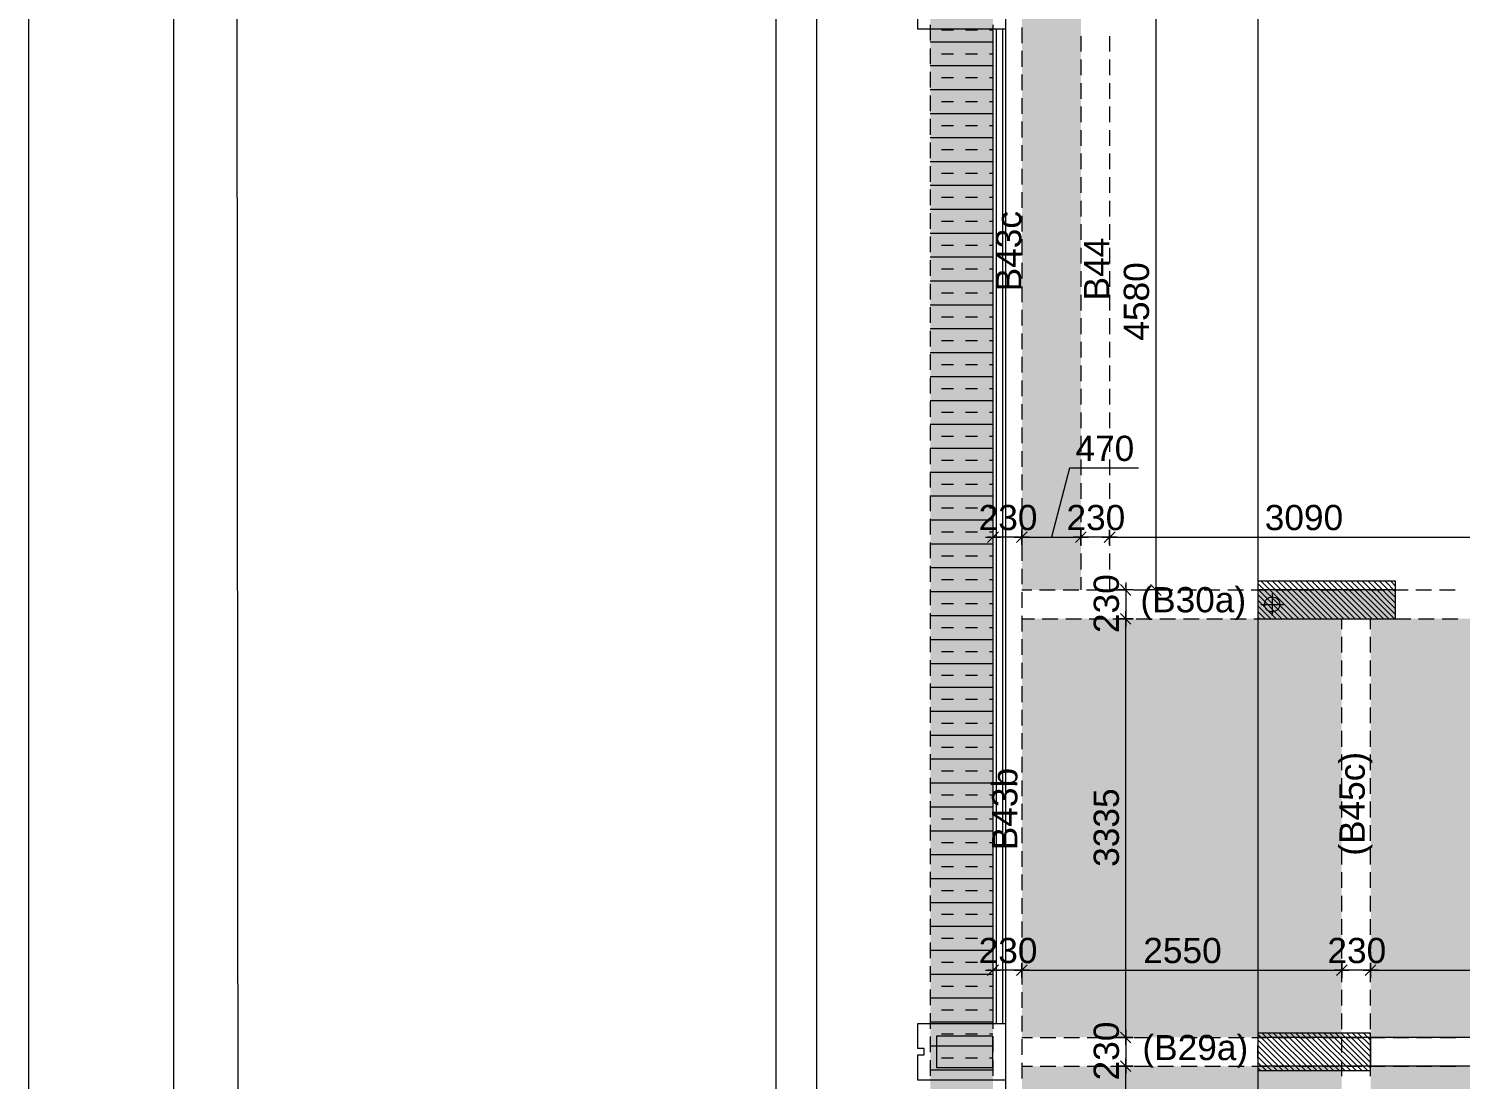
# Model space of a CAD drawing. Header units: millimetres. Extents: x -1303 to 98744, y -1303 to 90097.
# Drawn here: x 7 to 11419, y 43623 to 51996 of the extents above; entities that cross this region are included whole.
import ezdxf

# ---------------------------------------------------------------- set-up
doc = ezdxf.new("R2010")
doc.units = ezdxf.units.MM
doc.layers.add('PDF_Geometry', color=7, linetype='Continuous')
doc.layers.add('PDF_Text', color=7, linetype='Continuous')
doc.layers.add('PDF_Solid Fills', color=192, linetype='Continuous', true_color=0xc2c0c0c0)
doc.styles.add('PDF ArialMT', font='arial.ttf')

msp = doc.modelspace()

# ---------------------------------------------------------------- hatches: boundary and pattern name
at = {"layer": 'PDF_Solid Fills', "true_color": 0x00007f}
h = msp.add_hatch(color=254, dxfattribs=at)
h.paths.add_polyline_path([(74624.31541, 16167.67383), (74624.31541, 15567.81796), (9799.46285, 14130.21454), (9804.28731, 14730.15409)], flags=0)
h.paths.add_polyline_path([(7404.275, 37242.73593), (8004.29925, 37242.73593), (8004.29925, 16872.72168), (7404.275, 16872.72168)], flags=0)
h.paths.add_polyline_path([(8004.29925, 16872.72168), (7983.4807, 16679.51365), (7983.31127, 16481.90264), (8004.55339, 16283.02302), (8047.46016, 16086.42856), (8111.52536, 15895.75776), (8195.3089, 15714.14292), (8297.03284, 15544.62953), (8413.99157, 15389.5038), (8546.60657, 15247.57974), (8696.06174, 15118.18072), (8860.41285, 15004.26957), (9037.28897, 14908.29987), (9223.47415, 14832.13321), (9415.6677, 14776.86981), (9610.40055, 14743.01796), (9804.28731, 14730.15409), (9799.46285, 14130.21454), (9584.16557, 14140.28601), (9363.53556, 14170.83718), (9140.28256, 14223.64598), (8917.70726, 14299.55851), (8699.36241, 14399.25246), (8488.88858, 14522.21955), (8289.92424, 14667.61267), (8106.02423, 14833.65595), (7940.23508, 15017.64068), (7795.09507, 15216.68973), (7672.21268, 15427.33299), (7572.77287, 15645.76255), (7497.02977, 15868.42256), (7444.47407, 16091.67659), (7414.09232, 16312.38925), (7404.275, 16527.68859), (7404.275, 16872.72168), (8004.29925, 16872.72168)], flags=0)
h.paths.add_polyline_path([(7194.30944, 37692.71099), (7194.30944, 80672.7138), (7694.3009, 80672.7138), (7694.3009, 37692.71099)], flags=0)

# ---------------------------------------------------------------- linework, layer by layer
at = {"layer": 'PDF_Geometry', "lineweight": 0}
for points in [[(6.54583, 6.54583), (97433.8658, 6.54583), (97433.8658, 88787.25523), (6.54583, 88787.25523)], [(1161.74035, 13281.54944), (80883.69126, 13281.54944), (80883.69126, 87632.06458), (1161.74035, 87632.06458)], [(1161.74035, 1094.88274), (96279.51452, 1094.88274), (96279.51452, 87632.06407), (1161.74035, 87632.06407)]]:
    msp.add_lwpolyline(points, close=True, dxfattribs=at)
at = {"layer": 'PDF_Geometry', "color": 1, "lineweight": 0}
msp.add_lwpolyline([(80623.8782, 13152.0657), (80623.8782, 86672.35925), (1637.3587, 86672.35925), (1694.907, 17759.30172), (1711.83292, 17182.97521), (1760.07166, 16609.18593), (1839.62346, 16037.93595), (1950.48832, 15472.60963), (2091.81989, 14914.0541), (2264.46428, 14363.96153), (2466.72904, 13824.87122), (2697.76807, 13296.78215), (2771.39569, 13152.0657)], dxfattribs=at)
at = {"layer": 'PDF_Geometry', "color": 222, "lineweight": 0, "true_color": 0xb8008a}
msp.add_lwpolyline([(6286.06422, 80652.65558), (6286.06422, 37712.43036), (6286.06422, 37731.89351)], dxfattribs=at)
at = {"layer": 'PDF_Geometry', "color": 9, "lineweight": 0, "true_color": 0xc0c0c0}
for points in [[(7094.27715, 80572.25744), (5963.62504, 80572.25744), (5963.62504, 19067.67657)], [(16609.18593, 75662.04487), (16609.18593, 80572.25744), (7794.16426, 80572.25744), (7794.16426, 37392.52789), (7794.16426, 36622.39829), (8004.04512, 36622.39829), (7981.19553, 36706.18492)], [(9804.11789, 52332.19829), (9804.11789, 37692.12007), (7794.16426, 37692.12007)], [(7693.4548, 51991.98553), (7693.4548, 44067.26816)], [(7718.84369, 51991.98553), (7718.84369, 44067.26816)], [(7768.77537, 51991.98553), (7768.77537, 44067.26816)], [(11814.07151, 44292.3838), (11814.07151, 43727.05541), (9804.11789, 43727.05541)], [(11814.07151, 43957.24965), (9804.11789, 43957.24965)], [(10703.73019, 43957.24965), (10703.73019, 43727.05541)], [(9804.11789, 43792.22188), (9804.11789, 43892.08318)]]:
    msp.add_lwpolyline(points, dxfattribs=at)
for points in [[(7094.27715, 52442.2168), (7794.16426, 52442.2168), (7794.16426, 51991.98553), (7094.27715, 51991.98553), (7094.27715, 52192.55941), (7144.20833, 52192.55941), (7144.20833, 52242.49006), (7094.27715, 52242.49006)], [(7094.27715, 44067.26816), (7794.16426, 44067.26816), (7794.16426, 43617.0369), (7094.27715, 43617.0369), (7094.27715, 43817.61076), (7144.20833, 43817.61076), (7144.20833, 43867.54141), (7094.27715, 43867.54141)], [(7244.07169, 43716.90234), (7693.45499, 43716.90234), (7693.45499, 43967.40603), (7244.07169, 43967.40603)]]:
    msp.add_lwpolyline(points, close=True, dxfattribs=at)
at = {"layer": 'PDF_Geometry', "color": 122, "lineweight": 0, "true_color": 0x00b88a}
for points in [[(8990.82739, 52082.54089), (8990.82739, 47542.16144)], [(8852.88068, 48493.39761), (8303.63421, 48493.39761), (8158.91775, 47942.45792)], [(7634.21407, 47942.45792), (7753.54164, 47942.45792)], [(7651.13999, 47900.1431), (7736.61571, 47984.77273)], [(7673.98957, 47942.45792), (7653.67929, 47942.45792)], [(7693.4548, 48002.54578), (7693.4548, 47882.37006)], [(7923.64697, 47942.45792), (7693.4548, 47942.45792)], [(7964.26961, 47942.45792), (7943.95829, 47942.45792), (8373.8772, 47942.45792), (8353.56589, 47942.45792)], [(8623.5346, 47942.45792), (8394.18852, 47942.45792)], [(8664.1562, 47942.45792), (8643.84592, 47942.45792), (11693.89682, 47942.45792), (11673.58654, 47942.45792)], [(8811.41196, 47522.69415), (8691.2383, 47522.69415)], [(8709.01032, 47565.00896), (8793.63994, 47479.53634)], [(8751.32513, 47581.93489), (8751.32513, 47462.61042)], [(8751.32513, 47542.16144), (8751.32513, 47562.47172)], [(8751.32513, 47522.69415), (8751.32513, 47292.50405)], [(9050.91421, 47522.69415), (8930.73952, 47522.69415)], [(8948.51258, 47565.00896), (9033.1422, 47479.53634)], [(8990.82739, 47581.93489), (8990.82739, 47462.61042)], [(8751.32513, 43997.02722), (8751.32513, 43977.55993), (8751.32513, 47272.19376), (8751.32513, 47251.87935)], [(7651.13999, 44449.79572), (7736.61571, 44534.42535)], [(7693.4548, 44552.19427), (7693.4548, 44432.02268)], [(7634.21407, 44492.11054), (7753.54164, 44492.11054)], [(7673.98957, 44492.11054), (7653.67929, 44492.11054)], [(7923.64697, 44492.11054), (7693.4548, 44492.11054)], [(7964.26961, 44492.11054), (7943.95829, 44492.11054), (10454.0728, 44492.11054), (10433.76252, 44492.11054)], [(10703.73019, 44492.11054), (10473.53803, 44492.11054)], [(10743.50674, 44492.11054), (10724.04152, 44492.11054), (12794.08196, 44492.11054), (12773.77168, 44492.11054)], [(8751.32513, 43957.24965), (8751.32513, 43727.05541)], [(8751.32513, 40497.59218), (8751.32513, 40477.27777), (8751.32513, 43707.59225), (8751.32513, 43687.28197)]]:
    msp.add_lwpolyline(points, dxfattribs=at)
at = {"layer": 'PDF_Geometry', "lineweight": 0}
for points in [[(7194.14001, 52025.83738), (7194.14001, 51901.43431)], [(7283.84721, 51986.06394), (7378.63301, 51986.06394)], [(7474.26387, 51986.06394), (7569.04967, 51986.06394)], [(7664.68053, 51986.06394), (7693.4548, 51986.06394)], [(7194.14001, 51891.27711), (7693.4548, 51891.27711)], [(7194.14001, 51838.80509), (7194.14001, 51713.55489)], [(7194.14001, 51700.86045), (7693.4548, 51700.86045)], [(7283.84721, 51795.64728), (7378.63301, 51795.64728)], [(7474.26387, 51795.64728), (7569.04967, 51795.64728)], [(7664.68053, 51795.64728), (7693.4548, 51795.64728)], [(7194.14001, 51650.9298), (7194.14001, 51525.67547)], [(7283.84721, 51605.23062), (7378.63301, 51605.23062)], [(7474.26387, 51605.23062), (7569.04967, 51605.23062)], [(7664.68053, 51605.23062), (7693.4548, 51605.23062)], [(7194.14001, 51510.44379), (7693.4548, 51510.44379)], [(7194.14001, 51463.89749), (7194.14001, 51338.6473)], [(7283.84721, 51414.81396), (7378.63301, 51414.81396)], [(7474.26387, 51414.81396), (7569.04967, 51414.81396)], [(7664.68053, 51414.81396), (7693.4548, 51414.81396)], [(7194.14001, 51319.18), (7693.4548, 51319.18)], [(7194.14001, 51276.01807), (7194.14001, 51150.76788)], [(7283.84721, 51224.3973), (7378.63301, 51224.3973)], [(7474.26387, 51224.3973), (7569.04967, 51224.3973)], [(7664.68053, 51224.3973), (7693.4548, 51224.3973)], [(7194.14001, 51128.76335), (7693.4548, 51128.76335)], [(7194.14001, 51088.14278), (7194.14001, 50963.73557)], [(7283.84721, 51033.98064), (7378.63301, 51033.98064)], [(7474.26387, 51033.98064), (7569.04967, 51033.98064)], [(7664.68053, 51033.98064), (7693.4548, 51033.98064)], [(7194.14001, 50938.34669), (7693.4548, 50938.34669)], [(7194.14001, 50901.11048), (7194.14001, 50775.86028)], [(7283.84721, 50843.56398), (7378.63301, 50843.56398)], [(7474.26387, 50843.56398), (7569.04967, 50843.56398)], [(7664.68053, 50843.56398), (7693.4548, 50843.56398)], [(7194.14001, 50747.93003), (7693.4548, 50747.93003)], [(7194.14001, 50713.23106), (7194.14001, 50588.82799)], [(7283.84721, 50653.14733), (7378.63301, 50653.14733)], [(7474.26387, 50653.14733), (7569.04967, 50653.14733)], [(7664.68053, 50653.14733), (7693.4548, 50653.14733)], [(7194.14001, 50557.51337), (7693.4548, 50557.51337)], [(7194.14001, 50526.20289), (7194.14001, 50400.94856)], [(7283.84721, 50461.88355), (7378.63301, 50461.88355)], [(7474.26387, 50461.88355), (7569.04967, 50461.88355)], [(7664.68053, 50461.88355), (7693.4548, 50461.88355)], [(7194.14001, 50367.09671), (7693.4548, 50367.09671)], [(7194.14001, 50338.32347), (7194.14001, 50213.91626)], [(7283.84721, 50271.46689), (7378.63301, 50271.46689)], [(7474.26387, 50271.46689), (7569.04967, 50271.46689)], [(7664.68053, 50271.46689), (7693.4548, 50271.46689)], [(7194.14001, 50176.68005), (7693.4548, 50176.68005)], [(7194.14001, 50151.29116), (7194.14001, 50026.04097)], [(7283.84721, 50081.05023), (7378.63301, 50081.05023)], [(7474.26387, 50081.05023), (7569.04967, 50081.05023)], [(7664.68053, 50081.05023), (7693.4548, 50081.05023)], [(7194.14001, 49986.26339), (7693.4548, 49986.26339)], [(7194.14001, 49963.41587), (7194.14001, 49838.16155)], [(7283.84721, 49890.63357), (7378.63301, 49890.63357)], [(7474.26387, 49890.63357), (7569.04967, 49890.63357)], [(7664.68053, 49890.63357), (7693.4548, 49890.63357)], [(7194.14001, 49795.84673), (7693.4548, 49795.84673)], [(7194.14001, 49776.38358), (7194.14001, 49651.12925)], [(7283.84721, 49700.21691), (7378.63301, 49700.21691)], [(7474.26387, 49700.21691), (7569.04967, 49700.21691)], [(7664.68053, 49700.21691), (7693.4548, 49700.21691)], [(7194.14001, 49605.43007), (7693.4548, 49605.43007)], [(7194.14001, 49588.50415), (7194.14001, 49463.25396)], [(7283.84721, 49509.80025), (7378.63301, 49509.80025)], [(7474.26387, 49509.80025), (7569.04967, 49509.80025)], [(7664.68053, 49509.80025), (7693.4548, 49509.80025)], [(7194.14001, 49414.1663), (7693.4548, 49414.1663)], [(7194.14001, 49400.62886), (7194.14001, 49276.22166)], [(7283.84721, 49319.3836), (7378.63301, 49319.3836)], [(7474.26387, 49319.3836), (7569.04967, 49319.3836)], [(7664.68053, 49319.3836), (7693.4548, 49319.3836)], [(7194.14001, 49223.74964), (7693.4548, 49223.74964)], [(7194.14001, 49213.59656), (7194.14001, 49088.34224)], [(7283.84721, 49128.96694), (7378.63301, 49128.96694)], [(7474.26387, 49128.96694), (7569.04967, 49128.96694)], [(7664.68053, 49128.96694), (7693.4548, 49128.96694)], [(7194.14001, 49033.33298), (7693.4548, 49033.33298)], [(7194.14001, 49025.71713), (7194.14001, 48901.31406)], [(7283.84721, 48938.55028), (7378.63301, 48938.55028)], [(7474.26387, 48938.55028), (7569.04967, 48938.55028)], [(7664.68053, 48938.55028), (7693.4548, 48938.55028)], [(7194.14001, 48842.91632), (7693.4548, 48842.91632)], [(7194.14001, 48838.68484), (7194.14001, 48713.43464)], [(7283.84721, 48748.13362), (7378.63301, 48748.13362)], [(7474.26387, 48748.13362), (7569.04967, 48748.13362)], [(7664.68053, 48748.13362), (7693.4548, 48748.13362)], [(7194.14001, 48652.49966), (7693.4548, 48652.49966)], [(7194.14001, 48650.80955), (7194.14001, 48526.40234)], [(7283.84721, 48556.86983), (7378.63301, 48556.86983)], [(7474.26387, 48556.86983), (7569.04967, 48556.86983)], [(7664.68053, 48556.86983), (7693.4548, 48556.86983)], [(7194.14001, 48463.77724), (7194.14001, 48338.52705)], [(7194.14001, 48462.083), (7693.4548, 48462.083)], [(7194.14001, 48275.89782), (7194.14001, 48150.64763)], [(7283.84721, 48366.45317), (7378.63301, 48366.45317)], [(7474.26387, 48366.45317), (7569.04967, 48366.45317)], [(7664.68053, 48366.45317), (7693.4548, 48366.45317)], [(7194.14001, 48271.66634), (7693.4548, 48271.66634)], [(7283.84721, 48176.03652), (7378.63301, 48176.03652)], [(7474.26387, 48176.03652), (7569.04967, 48176.03652)], [(7664.68053, 48176.03652), (7693.4548, 48176.03652)], [(7194.14001, 48088.86965), (7194.14001, 47963.61532)], [(7194.14001, 48081.24968), (7693.4548, 48081.24968)], [(7283.84721, 47985.61986), (7378.63301, 47985.61986)], [(7474.26387, 47985.61986), (7569.04967, 47985.61986)], [(7664.68053, 47985.61986), (7693.4548, 47985.61986)], [(7693.4548, 47942.45792), (7693.4548, 47942.45792)], [(7923.64697, 47942.45792), (7923.64697, 47942.45792)], [(7923.64697, 47942.45792), (7923.64697, 47942.45792)], [(8394.18852, 47942.45792), (8394.18852, 47942.45792)], [(8394.18852, 47942.45792), (8394.18852, 47942.45792)], [(8623.5346, 47942.45792), (8623.5346, 47942.45792)], [(8623.5346, 47942.45792), (8623.5346, 47942.45792)], [(7194.14001, 47900.99023), (7194.14001, 47775.74003)], [(7194.14001, 47890.83302), (7693.4548, 47890.83302)], [(7693.4548, 47856.98117), (7693.4548, 47856.98117)], [(7923.64697, 47856.98117), (7923.64697, 47856.98117)], [(7923.64697, 47856.98117), (7923.64697, 47856.98117)], [(8394.18852, 47861.21266), (8394.18852, 47861.21266)], [(8394.18852, 47861.21266), (8394.18852, 47861.21266)], [(8623.5346, 47861.21266), (8623.5346, 47861.21266)], [(8623.5346, 47861.21266), (8623.5346, 47861.21266)], [(7194.14001, 47713.95793), (7194.14001, 47588.70774)], [(7283.84721, 47795.2032), (7378.63301, 47795.2032)], [(7474.26387, 47795.2032), (7569.04967, 47795.2032)], [(7664.68053, 47795.2032), (7693.4548, 47795.2032)], [(7693.4548, 47795.2032), (7693.4548, 47795.2032)], [(7693.4548, 47732.5781), (7693.4548, 47732.5781)], [(7923.64697, 47795.2032), (7923.64697, 47795.2032)], [(7923.64697, 47795.2032), (7923.64697, 47795.2032)], [(7923.64697, 47732.5781), (7923.64697, 47732.5781)], [(7923.64697, 47732.5781), (7923.64697, 47732.5781)], [(8394.18852, 47798.58755), (8394.18852, 47798.58755)], [(8394.18852, 47798.58755), (8394.18852, 47798.58755)], [(8394.18852, 47735.96246), (8394.18852, 47735.96246)], [(8394.18852, 47735.96246), (8394.18852, 47735.96246)], [(8623.5346, 47798.58755), (8623.5346, 47798.58755)], [(8623.5346, 47798.58755), (8623.5346, 47798.58755)], [(8623.5346, 47735.96246), (8623.5346, 47735.96246)], [(8623.5346, 47735.96246), (8623.5346, 47735.96246)], [(7194.14001, 47700.41637), (7693.4548, 47700.41637)], [(7283.84721, 47604.78654), (7378.63301, 47604.78654)], [(7474.26387, 47604.78654), (7569.04967, 47604.78654)], [(7664.68053, 47604.78654), (7693.4548, 47604.78654)], [(7693.4548, 47669.953), (7693.4548, 47669.953)], [(7693.4548, 47607.32378), (7693.4548, 47607.32378)], [(7923.64697, 47669.953), (7923.64697, 47669.953)], [(7923.64697, 47669.953), (7923.64697, 47669.953)], [(7923.64697, 47607.32378), (7923.64697, 47607.32378)], [(7923.64697, 47607.32378), (7923.64697, 47607.32378)], [(8394.18852, 47673.33736), (8394.18852, 47673.33736)], [(8394.18852, 47673.33736), (8394.18852, 47673.33736)], [(8394.18852, 47592.09209), (8394.18852, 47592.09209)], [(8394.18852, 47592.09209), (8394.18852, 47592.09209)], [(8623.5346, 47673.33736), (8623.5346, 47673.33736)], [(8623.5346, 47673.33736), (8623.5346, 47673.33736)], [(8623.5346, 47592.09209), (8623.5346, 47592.09209)], [(8623.5346, 47592.09209), (8623.5346, 47592.09209)], [(9831.19896, 47592.09209), (10131.63413, 47292.50405)], [(9876.89916, 47592.09209), (10176.48824, 47292.50405)], [(9921.75328, 47592.09209), (10221.34132, 47292.50405)], [(9966.60636, 47592.09209), (10266.19544, 47292.50405)], [(10011.46047, 47592.09209), (10311.04956, 47292.50405)], [(10056.31355, 47592.09209), (10355.90264, 47292.50405)], [(10101.16767, 47592.09209), (10400.75675, 47292.50405)], [(10146.02179, 47592.09209), (10445.60983, 47292.50405)], [(10190.87487, 47592.09209), (10490.46395, 47292.50405)], [(10235.72898, 47592.09209), (10535.31807, 47292.50405)], [(10280.58206, 47592.09209), (10580.17115, 47292.50405)], [(10325.43618, 47592.09209), (10625.87135, 47292.50405)], [(10370.2903, 47592.09209), (10670.72547, 47292.50405)], [(10415.14338, 47592.09209), (10715.57855, 47292.50405)], [(10459.99749, 47592.09209), (10760.43266, 47292.50405)], [(10504.85057, 47592.09209), (10805.28575, 47292.50405)], [(10549.70469, 47592.09209), (10850.13986, 47292.50405)], [(10594.55881, 47592.09209), (10894.99398, 47292.50405)], [(10639.41189, 47592.09209), (10903.45694, 47328.04601)], [(10685.11209, 47592.09209), (10903.45694, 47372.90219)], [(10729.96621, 47592.09209), (10903.45694, 47417.75423)], [(10774.81929, 47592.09209), (10903.45694, 47462.61042)], [(10819.6734, 47592.09209), (10903.45694, 47507.46247)], [(10864.52648, 47592.09209), (10903.45694, 47552.31452)], [(7194.14001, 47526.08264), (7194.14001, 47400.82831)], [(7194.14001, 47509.15671), (7693.4548, 47509.15671)], [(7693.4548, 47522.69415), (7693.4548, 47522.69415)], [(7923.64697, 47522.69415), (7923.64697, 47522.69415)], [(7923.64697, 47522.69415), (7923.64697, 47522.69415)], [(8623.5346, 47522.69415), (8623.5346, 47522.69415)], [(8623.5346, 47522.69415), (8623.5346, 47522.69415)], [(8687.85291, 47522.69415), (8687.85291, 47522.69415)], [(8713.2418, 47522.69415), (8713.2418, 47522.69415)], [(8751.32513, 47522.69415), (8751.32513, 47522.69415)], [(8775.86793, 47522.69415), (8775.86793, 47522.69415)], [(8838.49406, 47522.69415), (8838.49406, 47522.69415)], [(8901.11916, 47522.69415), (8901.11916, 47522.69415)], [(8990.82739, 47522.69415), (8990.82739, 47522.69415)], [(9804.11789, 47575.16617), (10086.78105, 47292.50405)], [(9804.11789, 47530.31412), (10041.92693, 47292.50405)], [(9804.11789, 47485.45794), (9997.07282, 47292.50405)], [(7283.84721, 47414.36988), (7378.63301, 47414.36988)], [(7474.26387, 47414.36988), (7569.04967, 47414.36988)], [(7664.68053, 47414.36988), (7693.4548, 47414.36988)], [(9804.11789, 47440.60589), (9952.21973, 47292.50405)], [(9804.11789, 47395.74971), (9907.36562, 47292.50405)], [(7194.14001, 47338.20322), (7194.14001, 47213.79601)], [(7194.14001, 47318.74005), (7693.4548, 47318.74005)], [(8623.5346, 47292.50405), (8623.5346, 47292.50405)], [(8687.85291, 47292.50405), (8687.85291, 47292.50405)], [(8751.32513, 47292.50405), (8751.32513, 47292.50405)], [(8751.32513, 47292.50405), (8751.32513, 47292.50405)], [(9804.11789, 47350.89766), (9862.51254, 47292.50405)], [(9804.11789, 47306.04561), (9817.65842, 47292.50405)], [(7194.14001, 47151.17091), (7194.14001, 47025.92072)], [(7283.84721, 47223.95322), (7378.63301, 47223.95322)], [(7474.26387, 47223.95322), (7569.04967, 47223.95322)], [(7664.68053, 47223.95322), (7693.4548, 47223.95322)], [(7194.14001, 47128.32339), (7693.4548, 47128.32339)], [(7283.84721, 47033.53656), (7378.63301, 47033.53656)], [(7474.26387, 47033.53656), (7569.04967, 47033.53656)], [(7664.68053, 47033.53656), (7693.4548, 47033.53656)], [(7194.14001, 46963.29562), (7194.14001, 46838.88842)], [(7194.14001, 46937.90673), (7693.4548, 46937.90673)], [(7283.84721, 46843.1199), (7378.63301, 46843.1199)], [(7474.26387, 46843.1199), (7569.04967, 46843.1199)], [(7664.68053, 46843.1199), (7693.4548, 46843.1199)], [(7194.14001, 46776.26333), (7194.14001, 46651.009)], [(7194.14001, 46747.49007), (7693.4548, 46747.49007)], [(7194.14001, 46588.3839), (7194.14001, 46463.13371)], [(7283.84721, 46651.85612), (7378.63301, 46651.85612)], [(7474.26387, 46651.85612), (7569.04967, 46651.85612)], [(7664.68053, 46651.85612), (7693.4548, 46651.85612)], [(7194.14001, 46557.07342), (7693.4548, 46557.07342)], [(7283.84721, 46461.43946), (7378.63301, 46461.43946)], [(7474.26387, 46461.43946), (7569.04967, 46461.43946)], [(7664.68053, 46461.43946), (7693.4548, 46461.43946)], [(7194.14001, 46401.3516), (7194.14001, 46276.10141)], [(7194.14001, 46366.65676), (7693.4548, 46366.65676)], [(7283.84721, 46271.0228), (7378.63301, 46271.0228)], [(7474.26387, 46271.0228), (7569.04967, 46271.0228)], [(7664.68053, 46271.0228), (7693.4548, 46271.0228)], [(7194.14001, 46213.47631), (7194.14001, 46088.22199)], [(7194.14001, 46176.2401), (7693.4548, 46176.2401)], [(7194.14001, 46026.44401), (7194.14001, 45901.19381)], [(7283.84721, 46080.60614), (7378.63301, 46080.60614)], [(7474.26387, 46080.60614), (7569.04967, 46080.60614)], [(7664.68053, 46080.60614), (7693.4548, 46080.60614)], [(7194.14001, 45985.82344), (7693.4548, 45985.82344)], [(7283.84721, 45890.18948), (7378.63301, 45890.18948)], [(7474.26387, 45890.18948), (7569.04967, 45890.18948)], [(7664.68053, 45890.18948), (7693.4548, 45890.18948)], [(7194.14001, 45838.56459), (7194.14001, 45713.31439)], [(7194.14001, 45795.40678), (7693.4548, 45795.40678)], [(7283.84721, 45699.77282), (7378.63301, 45699.77282)], [(7474.26387, 45699.77282), (7569.04967, 45699.77282)], [(7664.68053, 45699.77282), (7693.4548, 45699.77282)], [(7194.14001, 45650.6893), (7194.14001, 45526.28209)], [(7194.14001, 45604.143), (7693.4548, 45604.143)], [(7194.14001, 45463.65699), (7194.14001, 45338.4068)], [(7283.84721, 45509.35616), (7378.63301, 45509.35616)], [(7474.26387, 45509.35616), (7569.04967, 45509.35616)], [(7664.68053, 45509.35616), (7693.4548, 45509.35616)], [(7194.14001, 45413.72634), (7693.4548, 45413.72634)], [(7283.84721, 45318.9395), (7378.63301, 45318.9395)], [(7474.26387, 45318.9395), (7569.04967, 45318.9395)], [(7664.68053, 45318.9395), (7693.4548, 45318.9395)], [(7194.14001, 45275.77757), (7194.14001, 45151.3745)], [(7194.14001, 45223.30969), (7693.4548, 45223.30969)], [(7194.14001, 45088.7494), (7194.14001, 44963.49507)], [(7283.84721, 45128.52284), (7378.63301, 45128.52284)], [(7474.26387, 45128.52284), (7569.04967, 45128.52284)], [(7664.68053, 45128.52284), (7693.4548, 45128.52284)], [(7194.14001, 45032.89303), (7693.4548, 45032.89303)], [(7194.14001, 44900.86998), (7194.14001, 44775.61978)], [(7283.84721, 44938.10619), (7378.63301, 44938.10619)], [(7474.26387, 44938.10619), (7569.04967, 44938.10619)], [(7664.68053, 44938.10619), (7693.4548, 44938.10619)], [(7194.14001, 44842.47637), (7693.4548, 44842.47637)], [(7283.84721, 44747.68953), (7378.63301, 44747.68953)], [(7474.26387, 44747.68953), (7569.04967, 44747.68953)], [(7664.68053, 44747.68953), (7693.4548, 44747.68953)], [(7194.14001, 44713.83768), (7194.14001, 44588.58749)], [(7194.14001, 44652.05971), (7693.4548, 44652.05971)], [(7194.14001, 44525.96239), (7194.14001, 44400.70806)], [(7283.84721, 44556.42575), (7378.63301, 44556.42575)], [(7474.26387, 44556.42575), (7569.04967, 44556.42575)], [(7664.68053, 44556.42575), (7693.4548, 44556.42575)], [(7194.14001, 44461.64305), (7693.4548, 44461.64305)], [(7693.4548, 44492.11054), (7693.4548, 44492.11054)], [(7693.4548, 44412.55539), (7693.4548, 44412.55539)], [(7923.64697, 44492.11054), (7923.64697, 44492.11054)], [(7923.64697, 44492.11054), (7923.64697, 44492.11054)], [(7923.64697, 44412.55539), (7923.64697, 44412.55539)], [(7923.64697, 44412.55539), (7923.64697, 44412.55539)], [(10473.53803, 44492.11054), (10473.53803, 44492.11054)], [(10473.53803, 44492.11054), (10473.53803, 44492.11054)], [(10473.53803, 44398.17083), (10473.53803, 44398.17083)], [(10473.53803, 44398.17083), (10473.53803, 44398.17083)], [(10703.73019, 44492.11054), (10703.73019, 44492.11054)], [(10703.73019, 44492.11054), (10703.73019, 44492.11054)], [(10703.73019, 44398.17083), (10703.73019, 44398.17083)], [(10703.73019, 44398.17083), (10703.73019, 44398.17083)], [(7194.14001, 44338.93009), (7194.14001, 44213.67576)], [(7283.84721, 44366.00909), (7378.63301, 44366.00909)], [(7474.26387, 44366.00909), (7569.04967, 44366.00909)], [(7664.68053, 44366.00909), (7693.4548, 44366.00909)], [(7693.4548, 44349.93028), (7693.4548, 44349.93028)], [(7693.4548, 44287.30519), (7693.4548, 44287.30519)], [(7923.64697, 44349.93028), (7923.64697, 44349.93028)], [(7923.64697, 44349.93028), (7923.64697, 44349.93028)], [(7923.64697, 44287.30519), (7923.64697, 44287.30519)], [(7923.64697, 44287.30519), (7923.64697, 44287.30519)], [(10473.53803, 44336.38872), (10473.53803, 44336.38872)], [(10473.53803, 44336.38872), (10473.53803, 44336.38872)], [(10703.73019, 44336.38872), (10703.73019, 44336.38872)], [(10703.73019, 44336.38872), (10703.73019, 44336.38872)], [(7194.14001, 44271.22639), (7693.4548, 44271.22639)], [(7283.84721, 44175.59243), (7378.63301, 44175.59243)], [(7474.26387, 44175.59243), (7569.04967, 44175.59243)], [(7664.68053, 44175.59243), (7693.4548, 44175.59243)], [(7693.4548, 44224.6801), (7693.4548, 44224.6801)], [(7923.64697, 44224.6801), (7923.64697, 44224.6801)], [(7923.64697, 44224.6801), (7923.64697, 44224.6801)], [(10473.53803, 44273.76362), (10473.53803, 44273.76362)], [(10473.53803, 44273.76362), (10473.53803, 44273.76362)], [(10473.53803, 44211.13853), (10473.53803, 44211.13853)], [(10473.53803, 44211.13853), (10473.53803, 44211.13853)], [(10703.73019, 44273.76362), (10703.73019, 44273.76362)], [(10703.73019, 44273.76362), (10703.73019, 44273.76362)], [(10703.73019, 44211.13853), (10703.73019, 44211.13853)], [(10703.73019, 44211.13853), (10703.73019, 44211.13853)], [(7194.14001, 44151.05066), (7194.14001, 44025.80047)], [(7194.14001, 44080.80973), (7693.4548, 44080.80973)], [(7693.4548, 44162.05499), (7693.4548, 44162.05499)], [(7693.4548, 44099.42577), (7693.4548, 44099.42577)], [(7923.64697, 44162.05499), (7923.64697, 44162.05499)], [(7923.64697, 44162.05499), (7923.64697, 44162.05499)], [(7923.64697, 44099.42577), (7923.64697, 44099.42577)], [(7923.64697, 44099.42577), (7923.64697, 44099.42577)], [(10473.53803, 44148.51343), (10473.53803, 44148.51343)], [(10473.53803, 44148.51343), (10473.53803, 44148.51343)], [(10473.53803, 44085.88833), (10473.53803, 44085.88833)], [(10473.53803, 44085.88833), (10473.53803, 44085.88833)], [(10703.73019, 44148.51343), (10703.73019, 44148.51343)], [(10703.73019, 44148.51343), (10703.73019, 44148.51343)], [(10703.73019, 44085.88833), (10703.73019, 44085.88833)], [(10703.73019, 44085.88833), (10703.73019, 44085.88833)], [(7194.14001, 43963.17537), (7194.14001, 43838.76817)], [(7283.84721, 43985.17577), (7378.63301, 43985.17577)], [(7474.26387, 43985.17577), (7569.04967, 43985.17577)], [(7664.68053, 43985.17577), (7693.4548, 43985.17577)], [(7693.4548, 44037.64779), (7693.4548, 44037.64779)], [(7693.4548, 43957.24965), (7693.4548, 43957.24965)], [(7923.64697, 44037.64779), (7923.64697, 44037.64779)], [(7923.64697, 44037.64779), (7923.64697, 44037.64779)], [(7923.64697, 43957.24965), (7923.64697, 43957.24965)], [(7923.64697, 43957.24965), (7923.64697, 43957.24965)], [(8751.32513, 43957.24965), (8751.32513, 43957.24965)], [(8751.32513, 43957.24965), (8751.32513, 43957.24965)], [(9804.11789, 43982.63853), (10094.39689, 43692.36057)], [(9839.66192, 43991.94862), (10139.251, 43692.36057)], [(9884.51603, 43991.94862), (10184.10512, 43692.36057)], [(9929.36911, 43991.94862), (10228.9582, 43692.36057)], [(9974.22323, 43991.94862), (10273.81231, 43692.36057)], [(10019.07735, 43991.94862), (10318.66539, 43692.36057)], [(10063.93043, 43991.94862), (10364.3656, 43692.36057)], [(10108.78454, 43991.94862), (10409.21971, 43692.36057)], [(10153.63762, 43991.94862), (10454.0728, 43692.36057)], [(10198.49174, 43991.94862), (10498.92691, 43692.36057)], [(10243.34586, 43991.94862), (10543.78103, 43692.36057)], [(10288.19894, 43991.94862), (10588.63411, 43692.36057)], [(10333.05305, 43991.94862), (10633.48822, 43692.36057)], [(10377.90613, 43991.94862), (10678.34131, 43692.36057)], [(10423.60634, 43991.94862), (10703.73019, 43711.82373)], [(10468.46045, 43991.94862), (10703.73019, 43756.67578)], [(10473.53803, 43991.94862), (10473.53803, 43991.94862)], [(10473.53803, 43991.94862), (10473.53803, 43991.94862)], [(10513.31354, 43991.94862), (10703.73019, 43801.53196)], [(10558.16765, 43991.94862), (10703.73019, 43846.38401)], [(10603.02177, 43991.94862), (10703.73019, 43891.24019)], [(10647.87485, 43991.94862), (10703.73019, 43936.09224)], [(10692.72896, 43991.94862), (10703.73019, 43980.94429)], [(10703.73019, 43991.94862), (10703.73019, 43991.94862)], [(10703.73019, 43991.94862), (10703.73019, 43991.94862)], [(7194.14001, 43890.39307), (7693.4548, 43890.39307)], [(9804.11789, 43937.78648), (10049.5438, 43692.36057)], [(9804.11789, 43892.9303), (10004.68969, 43692.36057)], [(9804.11789, 43848.07826), (9959.83661, 43692.36057)], [(7194.14001, 43776.14308), (7194.14001, 43650.88875)], [(7283.84721, 43794.75911), (7378.63301, 43794.75911)], [(7474.26387, 43794.75911), (7569.04967, 43794.75911)], [(7664.68053, 43794.75911), (7693.4548, 43794.75911)], [(8751.32513, 43727.05541), (8751.32513, 43727.05541)], [(8751.32513, 43727.05541), (8751.32513, 43727.05541)], [(8840.18624, 43727.05541), (8840.18624, 43727.05541)], [(8840.18624, 43727.05541), (8840.18624, 43727.05541)], [(8902.81237, 43727.05541), (8902.81237, 43727.05541)], [(8902.81237, 43727.05541), (8902.81237, 43727.05541)], [(8964.59138, 43727.05541), (8964.59138, 43727.05541)], [(8964.59138, 43727.05541), (8964.59138, 43727.05541)], [(9027.21751, 43727.05541), (9027.21751, 43727.05541)], [(9027.21751, 43727.05541), (9027.21751, 43727.05541)], [(9089.84364, 43727.05541), (9089.84364, 43727.05541)], [(9089.84364, 43727.05541), (9089.84364, 43727.05541)], [(9152.46976, 43727.05541), (9152.46976, 43727.05541)], [(9152.46976, 43727.05541), (9152.46976, 43727.05541)], [(9215.0959, 43727.05541), (9215.0959, 43727.05541)], [(9215.0959, 43727.05541), (9215.0959, 43727.05541)], [(9277.72099, 43727.05541), (9277.72099, 43727.05541)], [(9277.72099, 43727.05541), (9277.72099, 43727.05541)], [(9340.34713, 43727.05541), (9340.34713, 43727.05541)], [(9340.34713, 43727.05541), (9340.34713, 43727.05541)], [(9402.12716, 43727.05541), (9402.12716, 43727.05541)], [(9402.12716, 43727.05541), (9402.12716, 43727.05541)], [(9464.7533, 43727.05541), (9464.7533, 43727.05541)], [(9464.7533, 43727.05541), (9464.7533, 43727.05541)], [(9527.37839, 43727.05541), (9527.37839, 43727.05541)], [(9527.37839, 43727.05541), (9527.37839, 43727.05541)], [(9590.00452, 43727.05541), (9590.00452, 43727.05541)], [(9590.00452, 43727.05541), (9590.00452, 43727.05541)], [(9652.63065, 43727.05541), (9652.63065, 43727.05541)], [(9652.63065, 43727.05541), (9652.63065, 43727.05541)], [(9715.25678, 43727.05541), (9715.25678, 43727.05541)], [(9715.25678, 43727.05541), (9715.25678, 43727.05541)], [(9804.11789, 43803.22208), (9914.98249, 43692.36057)], [(9804.11789, 43758.37003), (9870.12838, 43692.36057)], [(9804.11789, 43727.05541), (9804.11789, 43727.05541)], [(9804.11789, 43727.05541), (9804.11789, 43727.05541)], [(9804.11789, 43713.51797), (9825.27529, 43692.36057)], [(7194.14001, 43699.12929), (7693.4548, 43699.12929)]]:
    msp.add_lwpolyline(points, dxfattribs=at)
at = {"layer": 'PDF_Geometry', "color": 157, "lineweight": 0, "true_color": 0x3f5f7f}
for points in [[(7693.4548, 52025.83738), (7693.4548, 51901.43431)], [(7923.64697, 52004.67998), (7923.64697, 51879.42979)], [(8394.18852, 51936.97628), (8394.18852, 51812.5732)], [(8623.5346, 51936.97628), (8623.5346, 51812.5732)], [(7693.4548, 51838.80509), (7693.4548, 51713.55489)], [(7923.64697, 51817.64768), (7923.64697, 51692.39749)], [(8394.18852, 51749.94398), (8394.18852, 51624.69378)], [(8623.5346, 51749.94398), (8623.5346, 51624.69378)], [(7693.4548, 51650.9298), (7693.4548, 51525.67547)], [(7923.64697, 51629.77239), (7923.64697, 51504.51806)], [(8394.18852, 51562.06869), (8394.18852, 51437.66148)], [(8623.5346, 51562.06869), (8623.5346, 51437.66148)], [(7693.4548, 51463.89749), (7693.4548, 51338.6473)], [(7923.64697, 51441.89296), (7923.64697, 51317.48989)], [(8394.18852, 51375.03639), (8394.18852, 51249.78619)], [(8623.5346, 51375.03639), (8623.5346, 51249.78619)], [(7693.4548, 51276.01807), (7693.4548, 51150.76788)], [(7923.64697, 51254.86067), (7923.64697, 51129.61047)], [(8394.18852, 51187.15697), (8394.18852, 51061.90677)], [(8623.5346, 51187.15697), (8623.5346, 51061.90677)], [(7693.4548, 51088.14278), (7693.4548, 50963.73557)], [(7923.64697, 51066.98538), (7923.64697, 50942.57817)], [(7693.4548, 50901.11048), (7693.4548, 50775.86028)], [(8394.18852, 51000.12879), (8394.18852, 50874.87447)], [(8623.5346, 51000.12879), (8623.5346, 50874.87447)], [(7923.64697, 50879.95307), (7923.64697, 50754.70288)], [(8394.18852, 50812.24937), (8394.18852, 50686.99918)], [(8623.5346, 50812.24937), (8623.5346, 50686.99918)], [(7693.4548, 50713.23106), (7693.4548, 50588.82799)], [(7923.64697, 50692.07365), (7923.64697, 50567.67058)], [(8394.18852, 50624.36995), (8394.18852, 50499.96688)], [(8623.5346, 50624.36995), (8623.5346, 50499.96688)], [(7693.4548, 50526.20289), (7693.4548, 50400.94856)], [(7923.64697, 50505.04548), (7923.64697, 50379.79115)], [(7693.4548, 50338.32347), (7693.4548, 50213.91626)], [(8394.18852, 50437.34178), (8394.18852, 50312.08745)], [(8623.5346, 50437.34178), (8623.5346, 50312.08745)], [(7923.64697, 50317.16606), (7923.64697, 50191.91586)], [(8394.18852, 50249.46236), (8394.18852, 50125.05516)], [(8623.5346, 50249.46236), (8623.5346, 50125.05516)], [(7693.4548, 50151.29116), (7693.4548, 50026.04097)], [(7923.64697, 50130.13376), (7923.64697, 50004.88357)], [(8394.18852, 50062.43005), (8394.18852, 49937.17987)], [(8623.5346, 50062.43005), (8623.5346, 49937.17987)], [(7693.4548, 49963.41587), (7693.4548, 49838.16155)], [(7923.64697, 49942.25847), (7923.64697, 49817.00414)], [(8394.18852, 49874.55476), (8394.18852, 49750.14756)], [(8623.5346, 49874.55476), (8623.5346, 49750.14756)], [(7693.4548, 49776.38358), (7693.4548, 49651.12925)], [(7923.64697, 49754.37904), (7923.64697, 49629.97184)], [(8394.18852, 49687.52247), (8394.18852, 49562.26814)], [(8623.5346, 49687.52247), (8623.5346, 49562.26814)], [(7693.4548, 49588.50415), (7693.4548, 49463.25396)], [(7923.64697, 49567.34674), (7923.64697, 49442.09655)], [(8394.18852, 49499.64304), (8394.18852, 49374.39285)], [(8623.5346, 49499.64304), (8623.5346, 49374.39285)], [(7693.4548, 49400.62886), (7693.4548, 49276.22166)], [(7923.64697, 49379.47145), (7923.64697, 49255.06425)], [(8394.18852, 49312.61075), (8394.18852, 49187.36055)], [(8623.5346, 49312.61075), (8623.5346, 49187.36055)], [(7693.4548, 49213.59656), (7693.4548, 49088.34224)], [(7923.64697, 49192.43916), (7923.64697, 49067.18483)], [(8394.18852, 49124.73545), (8394.18852, 48999.48113)], [(8623.5346, 49124.73545), (8623.5346, 48999.48113)], [(7693.4548, 49025.71713), (7693.4548, 48901.31406)], [(7923.64697, 49004.55973), (7923.64697, 48880.15666)], [(8394.18852, 48937.70315), (8394.18852, 48812.45295)], [(8623.5346, 48937.70315), (8623.5346, 48812.45295)], [(7693.4548, 48838.68484), (7693.4548, 48713.43464)], [(7923.64697, 48817.52743), (7923.64697, 48692.27724)], [(8394.18852, 48749.82373), (8394.18852, 48624.57353)], [(8623.5346, 48749.82373), (8623.5346, 48624.57353)], [(7693.4548, 48650.80955), (7693.4548, 48526.40234)], [(7923.64697, 48629.65214), (7923.64697, 48504.39781)], [(8394.18852, 48561.94844), (8394.18852, 48437.54123)], [(8623.5346, 48561.94844), (8623.5346, 48437.54123)], [(7693.4548, 48463.77724), (7693.4548, 48338.52705)], [(7923.64697, 48442.61984), (7923.64697, 48317.36964)], [(7693.4548, 48275.89782), (7693.4548, 48150.64763)], [(8394.18852, 48374.91614), (8394.18852, 48249.66594)], [(8623.5346, 48374.91614), (8623.5346, 48249.66594)], [(7923.64697, 48254.74042), (7923.64697, 48129.49022)], [(8394.18852, 48187.03672), (8394.18852, 48062.63365)], [(8623.5346, 48187.03672), (8623.5346, 48062.63365)], [(7693.4548, 48088.86965), (7693.4548, 47963.61532)], [(7923.64697, 48067.71224), (7923.64697, 47942.45792)], [(8394.18852, 48000.00854), (8394.18852, 47874.75422)], [(8623.5346, 48000.00854), (8623.5346, 47874.75422)], [(7693.4548, 47900.99023), (7693.4548, 47775.74003)], [(7923.64697, 47879.83282), (7923.64697, 47754.58263)], [(7693.4548, 47713.95793), (7693.4548, 47588.70774)], [(8394.18852, 47812.12912), (8394.18852, 47686.87893)], [(8623.5346, 47812.12912), (8623.5346, 47686.87893)], [(7923.64697, 47691.9534), (7923.64697, 47567.55033)], [(8394.18852, 47625.09682), (8394.18852, 47522.69415)], [(8623.5346, 47625.09682), (8623.5346, 47522.69415)], [(7693.4548, 47526.08264), (7693.4548, 47400.82831)], [(7923.64697, 47522.69415), (8002.35294, 47522.69415)], [(7923.64697, 47504.92523), (7923.64697, 47379.6709)], [(8064.97907, 47522.69415), (8190.23029, 47522.69415)], [(8252.85643, 47522.69415), (8377.2626, 47522.69415)], [(8439.88769, 47522.69415), (8565.13995, 47522.69415)], [(8627.76608, 47522.69415), (8753.01731, 47522.69415)], [(8814.79735, 47522.69415), (8940.04961, 47522.69415)], [(9002.67471, 47522.69415), (9127.92697, 47522.69415)], [(9189.70701, 47522.69415), (9314.95824, 47522.69415)], [(9377.58437, 47522.69415), (9502.83663, 47522.69415)], [(9565.46172, 47522.69415), (9689.86789, 47522.69415)], [(9752.49402, 47522.69415), (9877.74525, 47522.69415)], [(9940.37138, 47522.69415), (10064.77652, 47522.69415)], [(10127.40265, 47522.69415), (10252.6549, 47522.69415)], [(10315.28104, 47522.69415), (10439.68618, 47522.69415)], [(10502.3123, 47522.69415), (10627.56353, 47522.69415)], [(10690.18967, 47522.69415), (10815.44192, 47522.69415)], [(10877.22093, 47522.69415), (11002.47319, 47522.69415)], [(11065.09932, 47522.69415), (11190.35055, 47522.69415)], [(11252.97668, 47522.69415), (11377.38285, 47522.69415)], [(7693.4548, 47338.20322), (7693.4548, 47213.79601)], [(7923.64697, 47317.04581), (7923.64697, 47192.63861)], [(7923.64697, 47292.50405), (8023.51035, 47292.50405)], [(8086.13647, 47292.50405), (8211.3877, 47292.50405)], [(8274.01384, 47292.50405), (8399.26609, 47292.50405)], [(8461.0451, 47292.50405), (8586.29736, 47292.50405)], [(8648.92349, 47292.50405), (8774.17472, 47292.50405)], [(8835.95476, 47292.50405), (8961.20702, 47292.50405)], [(9023.83211, 47292.50405), (9149.08437, 47292.50405)], [(9211.7105, 47292.50405), (9336.11565, 47292.50405)], [(9398.74177, 47292.50405), (9523.99403, 47292.50405)], [(9586.61913, 47292.50405), (9711.0253, 47292.50405)], [(9773.65143, 47292.50405), (9898.90266, 47292.50405)], [(9961.52879, 47292.50405), (10085.93392, 47292.50405)], [(10148.56006, 47292.50405), (10273.81231, 47292.50405)], [(10336.43845, 47292.50405), (10461.68967, 47292.50405)], [(10473.53803, 47211.25878), (10473.53803, 47292.50405)], [(10523.46971, 47292.50405), (10648.72094, 47292.50405)], [(10703.73019, 47211.25878), (10703.73019, 47292.50405)], [(10711.34707, 47292.50405), (10836.59933, 47292.50405)], [(10899.22546, 47292.50405), (11023.6306, 47292.50405)], [(11086.25672, 47292.50405), (11211.50795, 47292.50405)], [(11274.13409, 47292.50405), (11398.54026, 47292.50405)], [(7693.4548, 47151.17091), (7693.4548, 47025.92072)], [(10473.53803, 47023.37936), (10473.53803, 47148.63368)], [(10703.73019, 47023.37936), (10703.73019, 47148.63368)], [(7923.64697, 47130.01351), (7923.64697, 47004.76332)], [(7693.4548, 46963.29562), (7693.4548, 46838.88842)], [(7923.64697, 46942.13821), (7923.64697, 46816.88389)], [(10473.53803, 46836.35118), (10473.53803, 46960.75425)], [(10703.73019, 46836.35118), (10703.73019, 46960.75425)], [(7693.4548, 46776.26333), (7693.4548, 46651.009)], [(7923.64697, 46755.10592), (7923.64697, 46629.85159)], [(10473.53803, 46648.47176), (10473.53803, 46773.72196)], [(10703.73019, 46648.47176), (10703.73019, 46773.72196)], [(7693.4548, 46588.3839), (7693.4548, 46463.13371)], [(7923.64697, 46567.22649), (7923.64697, 46441.9763)], [(10473.53803, 46461.43946), (10473.53803, 46585.84667)], [(10703.73019, 46461.43946), (10703.73019, 46585.84667)], [(7693.4548, 46401.3516), (7693.4548, 46276.10141)], [(7923.64697, 46380.1942), (7923.64697, 46254.944)], [(10473.53803, 46273.56417), (10473.53803, 46398.81436)], [(10703.73019, 46273.56417), (10703.73019, 46398.81436)], [(7693.4548, 46213.47631), (7693.4548, 46088.22199)], [(7923.64697, 46192.31891), (7923.64697, 46067.06458)], [(10473.53803, 46085.68475), (10473.53803, 46210.93494)], [(10703.73019, 46085.68475), (10703.73019, 46210.93494)], [(7693.4548, 46026.44401), (7693.4548, 45901.19381)], [(7923.64697, 46004.43948), (7923.64697, 45880.03641)], [(10473.53803, 45898.65244), (10473.53803, 46023.90677)], [(10703.73019, 45898.65244), (10703.73019, 46023.90677)], [(7693.4548, 45838.56459), (7693.4548, 45713.31439)], [(7923.64697, 45817.40718), (7923.64697, 45692.15699)], [(10473.53803, 45710.77715), (10473.53803, 45836.02735)], [(10703.73019, 45710.77715), (10703.73019, 45836.02735)], [(7693.4548, 45650.6893), (7693.4548, 45526.28209)], [(7923.64697, 45629.53189), (7923.64697, 45505.12468)], [(10473.53803, 45523.74486), (10473.53803, 45648.14793)], [(10703.73019, 45523.74486), (10703.73019, 45648.14793)], [(7693.4548, 45463.65699), (7693.4548, 45338.4068)], [(7923.64697, 45442.49959), (7923.64697, 45317.24939)], [(10473.53803, 45335.86543), (10473.53803, 45461.11976)], [(10703.73019, 45335.86543), (10703.73019, 45461.11976)], [(7693.4548, 45275.77757), (7693.4548, 45151.3745)], [(7923.64697, 45254.62017), (7923.64697, 45129.36997)], [(10473.53803, 45148.83313), (10473.53803, 45273.24034)], [(10703.73019, 45148.83313), (10703.73019, 45273.24034)], [(7693.4548, 45088.7494), (7693.4548, 44963.49507)], [(10473.53803, 44960.95784), (10473.53803, 45086.20803)], [(10703.73019, 44960.95784), (10703.73019, 45086.20803)], [(7923.64697, 45067.59199), (7923.64697, 44942.33767)], [(7693.4548, 44900.86998), (7693.4548, 44775.61978)], [(7923.64697, 44879.71257), (7923.64697, 44754.46238)], [(10473.53803, 44773.92554), (10473.53803, 44898.33274)], [(10703.73019, 44773.92554), (10703.73019, 44898.33274)], [(7693.4548, 44713.83768), (7693.4548, 44588.58749)], [(7923.64697, 44692.68027), (7923.64697, 44567.43008)], [(10473.53803, 44586.04612), (10473.53803, 44711.30045)], [(10703.73019, 44586.04612), (10703.73019, 44711.30045)], [(7693.4548, 44525.96239), (7693.4548, 44400.70806)], [(10473.53803, 44398.17083), (10473.53803, 44523.42102)], [(10703.73019, 44398.17083), (10703.73019, 44523.42102)], [(7923.64697, 44504.80498), (7923.64697, 44379.55065)], [(7693.4548, 44338.93009), (7693.4548, 44213.67576)], [(7923.64697, 44316.92556), (7923.64697, 44192.51836)], [(10473.53803, 44211.13853), (10473.53803, 44336.38872)], [(10703.73019, 44211.13853), (10703.73019, 44336.38872)], [(7693.4548, 44151.05066), (7693.4548, 44025.80047)], [(7923.64697, 44129.89326), (7923.64697, 44004.64307)], [(10473.53803, 44023.25911), (10473.53803, 44148.51343)], [(10703.73019, 44023.25911), (10703.73019, 44148.51343)], [(7693.4548, 43963.17537), (7693.4548, 43838.76817)], [(7923.64697, 43957.24965), (8007.43051, 43957.24965)], [(7923.64697, 43942.01796), (7923.64697, 43817.61076)], [(8070.05664, 43957.24965), (8195.3089, 43957.24965)], [(8257.934, 43957.24965), (8382.34016, 43957.24965)], [(8444.9663, 43957.24965), (8570.21753, 43957.24965)], [(8632.84365, 43957.24965), (8757.24879, 43957.24965)], [(8819.87493, 43957.24965), (8945.12718, 43957.24965)], [(9007.75331, 43957.24965), (9133.00454, 43957.24965)], [(9194.78458, 43957.24965), (9320.03581, 43957.24965)], [(9382.66194, 43957.24965), (9507.91419, 43957.24965)], [(9569.6932, 43957.24965), (9694.94546, 43957.24965)], [(9757.57159, 43957.24965), (9882.82282, 43957.24965)], [(9945.44895, 43957.24965), (10069.85512, 43957.24965)], [(10132.48022, 43957.24965), (10257.73248, 43957.24965)], [(10320.35861, 43957.24965), (10444.76375, 43957.24965)], [(10473.53803, 43836.23093), (10473.53803, 43960.634)], [(10507.38988, 43957.24965), (10632.64214, 43957.24965)], [(10695.26723, 43957.24965), (10820.51949, 43957.24965)], [(10703.73019, 43836.23093), (10703.73019, 43960.634)], [(10882.29953, 43957.24965), (11007.55076, 43957.24965)], [(11070.17689, 43957.24965), (11195.42915, 43957.24965)], [(11257.20816, 43957.24965), (11382.46041, 43957.24965)], [(7693.4548, 43776.14308), (7693.4548, 43650.88875)], [(7923.64697, 43754.98567), (7923.64697, 43629.73134)], [(7923.64697, 43727.05541), (8007.43051, 43727.05541)], [(8070.05664, 43727.05541), (8195.3089, 43727.05541)], [(8257.934, 43727.05541), (8382.34016, 43727.05541)], [(8444.9663, 43727.05541), (8570.21753, 43727.05541)], [(8632.84365, 43727.05541), (8757.24879, 43727.05541)], [(8819.87493, 43727.05541), (8945.12718, 43727.05541)], [(9007.75331, 43727.05541), (9133.00454, 43727.05541)], [(9194.78458, 43727.05541), (9320.03581, 43727.05541)], [(9382.66194, 43727.05541), (9507.91419, 43727.05541)], [(9569.6932, 43727.05541), (9694.94546, 43727.05541)], [(9757.57159, 43727.05541), (9882.82282, 43727.05541)], [(9945.44895, 43727.05541), (10069.85512, 43727.05541)], [(10132.48022, 43727.05541), (10257.73248, 43727.05541)], [(10320.35861, 43727.05541), (10444.76375, 43727.05541)], [(10473.53803, 43648.35151), (10473.53803, 43773.60171)], [(10507.38988, 43727.05541), (10632.64214, 43727.05541)], [(10695.26723, 43727.05541), (10820.51949, 43727.05541)], [(10703.73019, 43648.35151), (10703.73019, 43773.60171)], [(10882.29953, 43727.05541), (11007.55076, 43727.05541)], [(11070.17689, 43727.05541), (11195.42915, 43727.05541)], [(11257.20816, 43727.05541), (11382.46041, 43727.05541)]]:
    msp.add_lwpolyline(points, dxfattribs=at)
at = {"layer": 'PDF_Geometry', "color": 122, "lineweight": 0, "true_color": 0x00b88a}
for points in [[(7863.56015, 47942.45792), (7983.73484, 47942.45792)], [(7881.33216, 47900.1431), (7965.96179, 47984.77273)], [(7923.64697, 48002.54578), (7923.64697, 47882.37006)], [(8454.27535, 47942.45792), (8334.10066, 47942.45792)], [(8436.50334, 47984.77273), (8351.02658, 47900.1431)], [(8394.18852, 47882.37006), (8394.18852, 48002.54578)], [(8563.44778, 47942.45792), (8683.62143, 47942.45792)], [(8581.21979, 47900.1431), (8666.69551, 47984.77273)], [(8623.5346, 48002.54578), (8623.5346, 47882.37006)], [(8811.41196, 47292.50405), (8691.2383, 47292.50405)], [(8709.01032, 47334.81886), (8793.63994, 47250.18923)], [(8751.32513, 47352.5919), (8751.32513, 47232.41618)], [(7881.33216, 44449.79572), (7965.96179, 44534.42535)], [(7923.64697, 44552.19427), (7923.64697, 44432.02268)], [(10516.69893, 44534.42535), (10431.22321, 44449.79572)], [(10473.53803, 44432.02268), (10473.53803, 44552.19427)], [(10661.41538, 44449.79572), (10746.04501, 44534.42535)], [(10703.73019, 44552.19427), (10703.73019, 44432.02268)], [(7863.56015, 44492.11054), (7983.73484, 44492.11054)], [(10533.62486, 44492.11054), (10413.45119, 44492.11054)], [(10643.64337, 44492.11054), (10763.81806, 44492.11054)], [(8691.2383, 43957.24965), (8811.41196, 43957.24965)], [(8793.63994, 43914.93483), (8709.01032, 43999.56446)], [(8751.32513, 43897.16178), (8751.32513, 44017.33751)], [(8811.41196, 43727.05541), (8691.2383, 43727.05541)], [(8709.01032, 43769.37023), (8793.63994, 43684.7406)], [(8751.32513, 43787.14327), (8751.32513, 43666.97168)]]:
    msp.add_lwpolyline(points, close=True, dxfattribs=at)
at = {"layer": 'PDF_Geometry', "color": 5, "lineweight": 0}
for points in [[(9804.11789, 47292.50405), (10903.45668, 47292.50405), (10903.45668, 47592.09294), (9804.11789, 47592.09294)], [(9804.11789, 47292.50405), (10903.45668, 47292.50405), (10903.45668, 47522.69664), (9804.11789, 47522.69664)], [(9804.11789, 43692.36057), (10703.73084, 43692.36057), (10703.73084, 43991.94946), (9804.11789, 43991.94946)]]:
    msp.add_lwpolyline(points, close=True, dxfattribs=at)
at = {"layer": 'PDF_Geometry', "color": 20, "lineweight": 0, "true_color": 0xff4405}
for points in [[(9919.21397, 47497.30526), (9919.21397, 47317.04581)], [(9828.66069, 47407.60116), (10008.92117, 47407.60116)]]:
    msp.add_lwpolyline(points, dxfattribs=at)
at = {"layer": 'PDF_Geometry', "color": 7, "lineweight": 0, "true_color": 0xffffff}
msp.add_circle((9919.28116, 47407.70031), 59.98459, dxfattribs=at)
at = {"layer": 'PDF_Geometry', "color": 20, "lineweight": 0, "true_color": 0xff4405}
msp.add_circle((9919.26463, 47407.67971), 59.96806, dxfattribs=at)
at = {"layer": 'PDF_Solid Fills', "color": 254, "lineweight": 0, "true_color": 0x00007f}
for points in [[(7924.23996, 52102.68174), (7924.23996, 47522.69415), (8394.27324, 52102.68174), (8394.27324, 47522.69415)], [(10474.2994, 47292.67347), (10474.2994, 43957.67114), (7924.23996, 47292.67347), (7924.23996, 43957.67114)], [(10474.2994, 40452.736), (10474.2994, 43727.73311), (7924.23996, 40452.736), (7924.23996, 43727.73311)], [(12814.30857, 43727.73311), (12814.30857, 40452.736), (10704.23847, 43727.73311), (10704.23847, 40452.736)]]:
    msp.add_solid(points, dxfattribs=at)
at = {"layer": 'PDF_Solid Fills', "lineweight": 0}
msp.add_solid([(9804.28731, 47522.69415), (9804.28731, 47292.67347), (10904.30303, 47522.69415), (10904.30303, 47292.67347)], dxfattribs=at)
at = {"layer": 'PDF_Solid Fills', "color": 33, "lineweight": 0, "true_color": 0x00007f}
msp.add_solid([(12814.30857, 43957.67114), (12814.30857, 47292.67347), (10704.23847, 43957.67114), (10704.23847, 47292.67347)], dxfattribs=at)

# ---------------------------------------------------------------- texts
at = {"layer": 'PDF_Text', "color": 6, "char_height": 201.084641, "attachment_point": 4, "rotation": 90, "style": 'PDF ArialMT'}
for s, insert in [('B43c', (7820.34759, 49902.2097)), ('B44', (8519.25442, 49829.78378)), ('(B45c)', (10586.59563, 45404.76924)), ('B43b', (7788.66313, 45448.47876))]:
    msp.add_mtext(s, dxfattribs=dict(at, insert=insert))
at = {"layer": 'PDF_Text', "char_height": 201.084641, "attachment_point": 4, "rotation": 90, "style": 'PDF ArialMT'}
for s, insert in [('4580', (8838.12, 49509.28028)), ('230', (8598.27508, 47179.48177)), ('3335', (8598.27508, 45316.41178)), ('230', (8598.27508, 43614.34039))]:
    msp.add_mtext(s, dxfattribs=dict(at, insert=insert))
at = {"layer": 'PDF_Text', "char_height": 201.084641, "attachment_point": 4, "style": 'PDF ArialMT'}
for s, insert in [('470', (8351.11223, 48649.77947)), ('230', (7579.44049, 48098.49021)), ('230', (8279.46977, 48098.49021)), ('3090', (9860.13251, 48098.49021)), ('230', (7579.44049, 44648.15843)), ('2550', (8891.89382, 44648.15843)), ('230', (10359.55277, 44648.15843))]:
    msp.add_mtext(s, dxfattribs=dict(at, insert=insert))
at = {"layer": 'PDF_Text', "color": 6, "char_height": 201.084641, "attachment_point": 4, "style": 'PDF ArialMT'}
for s, insert in [('(B30a)', (8868.76919, 47414.93809)), ('(B29a)', (8884.94179, 43846.21739))]:
    msp.add_mtext(s, dxfattribs=dict(at, insert=insert))

doc.saveas('drawing.dxf')
